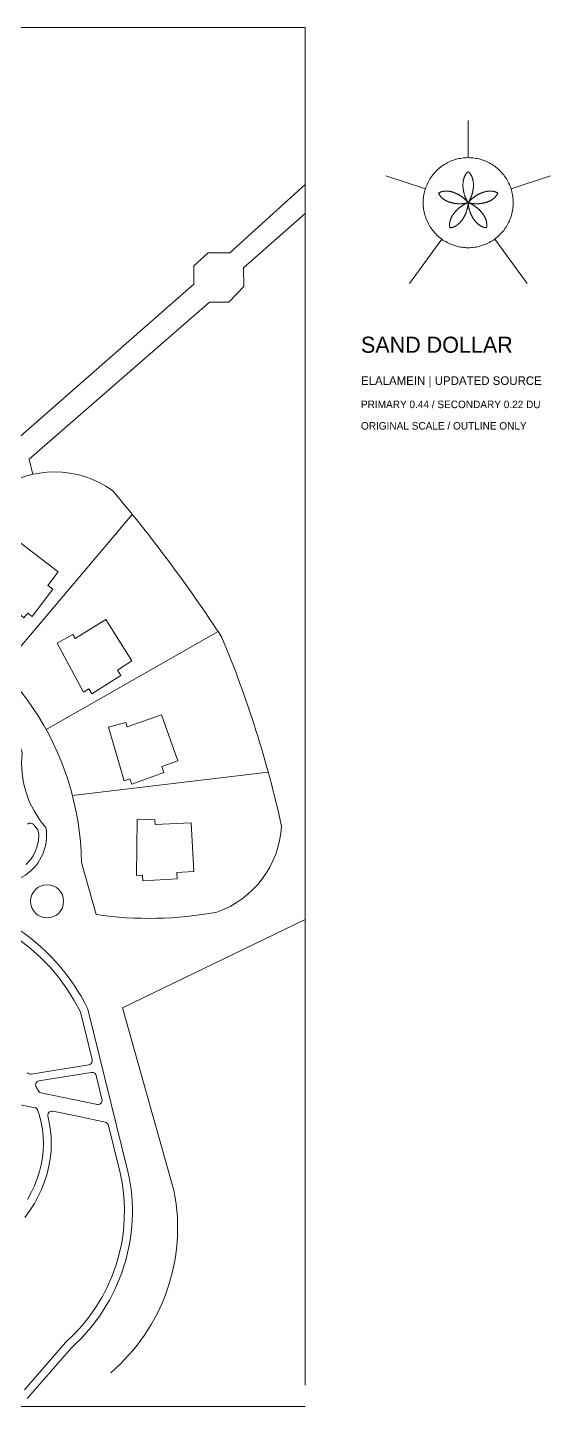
# Model space of a CAD drawing. Header units: inches. Extents: x 36 to 188, y -75 to 56.
# Drawn here: x 118.67 to 133.3, y -28.69 to 9.9 of the extents above; entities that cross this region are included whole.
import ezdxf

# ---------------------------------------------------------------- set-up
doc = ezdxf.new("R2010")
doc.units = ezdxf.units.IN
for name, color, linetype, lineweight in [('01_ORIGINAL_PLAN', 7, 'Continuous', 20), ('02_CONCEPT_CLOSED_AREAS', 7, 'Continuous', 15), ('03_CONCEPT_ICON', 7, 'Continuous', 15), ('04_TITLE', 7, 'Continuous', 15)]:
    doc.layers.add(name, color=color, linetype=linetype, lineweight=lineweight)

# ---------------------------------------------------------------- blocks, each defined once
blk = doc.blocks.new('05_SAND_DOLLAR')
at = {"layer": '01_ORIGINAL_PLAN'}
for p, q in [((36.248, 55.9), (71.442, 55.9)), ((71.442, 55.9), (71.442, 17.906)), ((71.442, 17.312), (36.248, 17.312))]:
    blk.add_line(p, q, dxfattribs=at)
for points in [[(63.257, 44.272), (68.329, 48.719), (68.329, 49.231), (68.73, 49.6), (69.33, 49.6), (71.442, 51.512), (71.442, 50.696), (69.711, 49.177), (69.725, 48.651), (69.304, 48.218), (68.761, 48.218), (63.72, 43.82), (63.817, 43.397)], [(66.604, 42.276), (62.941, 37.945)], [(69.006, 38.995), (64.196, 36.253)], [(70.407, 35.063), (64.93, 34.409)], [(65.18, 32.538), (65.591, 31.078)], [(71.442, 30.938), (66.326, 28.468)], [(66.326, 28.468), (67.775, 23.323)]]:
    blk.add_lwpolyline(points, dxfattribs=at)
for points in [[(60.29, 39.74, -0.089338), (62.813, 42.944, -0.322066), (66.051, 42.944, -0.030946), (69.111, 38.833, -0.044664), (70.78, 33.554, -0.301674), (68.967, 31.144, -0.082145), (65.591, 31.078)], [(60.29, 39.74, -0.300089), (65.18, 32.538)], [(59.998, 35.322), (60.235, 35.059), (61.831, 36.816), (61.933, 37.418, -0.214593), (63.522, 35.602, 0.212382), (64.188, 33.517, -0.642649), (62.166, 32.15, 0.132984), (51.615, 31.858, -0.471407), (50.913, 32.245)], [(53.65, 30.945, -0.14301), (60.243, 31.63, -0.286424), (65.36, 28.431), (66.481, 23.89, -0.272091), (64.9, 18.954), (63.661, 17.533)]]:
    blk.add_lwpolyline(points, format="xyb", dxfattribs=at)
for points in [[(62.827, 40.702), (63.445, 41.502), (64.534, 40.672), (64.241, 40.288), (64.384, 40.18), (63.804, 39.42), (63.677, 39.516), (63.571, 39.377), (62.394, 40.407), (62.722, 40.782)], [(65.006, 38.799), (65.865, 39.334), (66.595, 38.175), (66.187, 37.918), (66.283, 37.767), (65.474, 37.257), (65.389, 37.391), (65.242, 37.298), (64.498, 38.674), (64.936, 38.911)], [(66.464, 36.332), (67.417, 36.67), (67.882, 35.382), (67.428, 35.218), (67.489, 35.05), (66.59, 34.725), (66.536, 34.875), (66.372, 34.816), (65.94, 36.319), (66.419, 36.457)], [(67.244, 33.6), (68.254, 33.648), (68.327, 32.28), (67.845, 32.255), (67.855, 32.076), (66.9, 32.025), (66.892, 32.184), (66.717, 32.175), (66.739, 33.739), (67.237, 33.732)]]:
    blk.add_lwpolyline(points, close=True, dxfattribs=at)
blk.add_circle((64.22, 31.448), 0.463, dxfattribs=at)
blk.add_arc((62.535, 22.313), 5.337, 310.4718, 10.9016, dxfattribs=at)
at = {"layer": '02_CONCEPT_CLOSED_AREAS'}
for points in [[(63.672, 33.605), (63.699, 33.624), (63.73, 33.634), (63.762, 33.636), (63.794, 33.629), (63.823, 33.614), (63.846, 33.592), (63.962, 33.445), (63.975, 33.413), (63.985, 33.327), (63.976, 33.15), (63.944, 32.995), (63.898, 32.862), (63.827, 32.721), (63.736, 32.591), (63.627, 32.474)], [(63.459, 30.363), (63.757, 30.131), (64.039, 29.877), (64.303, 29.605), (64.549, 29.313), (64.775, 29.003), (64.981, 28.675), (65.152, 28.351), (65.482, 27.019), (65.485, 26.988), (65.481, 26.958), (65.476, 26.944), (65.461, 26.917), (65.44, 26.896), (65.414, 26.88), (65.384, 26.871), (63.774, 26.612), (63.744, 26.611), (63.715, 26.618), (63.688, 26.631), (63.666, 26.651)], [(63.125, 25.825), (63.887, 25.673), (63.902, 25.667), (63.928, 25.649), (63.949, 25.625), (63.956, 25.611), (64.008, 25.45), (64.055, 25.262), (64.091, 25.058), (64.111, 24.869), (64.118, 24.672), (64.111, 24.467), (64.09, 24.27), (64.055, 24.073), (64.008, 23.885), (63.946, 23.69), (63.867, 23.488), (63.777, 23.295), (63.673, 23.103)], [(63.602, 22.595), (63.74, 22.793), (63.864, 22.994), (63.973, 23.195), (64.07, 23.402), (64.151, 23.608), (64.22, 23.826), (64.272, 24.034), (64.308, 24.24), (64.331, 24.453), (64.338, 24.662), (64.331, 24.877), (64.309, 25.09), (64.272, 25.301), (64.238, 25.443), (64.239, 25.475), (64.248, 25.506), (64.256, 25.52), (64.277, 25.544), (64.289, 25.554), (64.318, 25.569), (64.349, 25.575), (64.381, 25.573), (65.067, 25.431), (65.845, 25.266), (65.873, 25.256), (65.886, 25.249), (65.909, 25.229), (65.926, 25.205), (65.936, 25.177), (66.265, 23.846), (66.327, 23.52), (66.367, 23.186), (66.384, 22.86), (66.38, 22.543), (66.355, 22.221), (66.307, 21.894), (66.241, 21.587), (66.153, 21.278), (66.042, 20.968), (65.914, 20.672), (65.767, 20.386), (65.605, 20.115), (65.42, 19.848), (65.211, 19.587), (64.989, 19.344), (64.734, 19.099), (63.584, 17.781)]]:
    blk.add_lwpolyline(points, dxfattribs=at)
blk.add_lwpolyline([(63.907, 26.264), (63.903, 26.279), (63.899, 26.309), (63.903, 26.339), (63.908, 26.353), (63.923, 26.38), (63.945, 26.402), (63.971, 26.417), (63.985, 26.422), (65.457, 26.66), (65.473, 26.662), (65.505, 26.658), (65.535, 26.646), (65.561, 26.626), (65.581, 26.601), (65.593, 26.571), (65.755, 25.911), (65.759, 25.879), (65.757, 25.863), (65.753, 25.847), (65.74, 25.818), (65.719, 25.793), (65.693, 25.775), (65.678, 25.769), (65.646, 25.763), (65.63, 25.763), (64.049, 26.09), (64.021, 26.1), (64.008, 26.107), (63.985, 26.126), (63.967, 26.15)], close=True, dxfattribs=at)
at = {"layer": '03_CONCEPT_ICON'}
for points in [[(76, 52.26), (76, 53.3)], [(77.26, 51), (77.259, 51.044), (77.257, 51.088), (77.253, 51.132), (77.248, 51.175), (77.241, 51.219), (77.232, 51.262), (77.223, 51.305), (77.211, 51.347), (77.198, 51.389), (77.184, 51.431), (77.168, 51.472), (77.151, 51.512), (77.132, 51.552), (77.113, 51.592), (77.091, 51.63), (77.069, 51.668), (77.045, 51.705), (77.019, 51.741), (76.993, 51.776), (76.965, 51.81), (76.936, 51.843), (76.906, 51.875), (76.875, 51.906), (76.843, 51.936), (76.81, 51.965), (76.776, 51.993), (76.741, 52.019), (76.705, 52.045), (76.668, 52.069), (76.63, 52.091), (76.592, 52.113), (76.552, 52.132), (76.512, 52.151), (76.472, 52.168), (76.431, 52.184), (76.389, 52.198), (76.347, 52.211), (76.305, 52.223), (76.262, 52.232), (76.219, 52.241), (76.175, 52.248), (76.132, 52.253), (76.088, 52.257), (76.044, 52.259), (76, 52.26), (75.956, 52.259), (75.912, 52.257), (75.868, 52.253), (75.825, 52.248), (75.781, 52.241), (75.738, 52.232), (75.695, 52.223), (75.653, 52.211), (75.611, 52.198), (75.569, 52.184), (75.528, 52.168), (75.488, 52.151), (75.448, 52.132), (75.408, 52.113), (75.37, 52.091), (75.332, 52.069), (75.295, 52.045), (75.259, 52.019), (75.224, 51.993), (75.19, 51.965), (75.157, 51.936), (75.125, 51.906), (75.094, 51.875), (75.064, 51.843), (75.035, 51.81), (75.007, 51.776), (74.981, 51.741), (74.955, 51.705), (74.931, 51.668), (74.909, 51.63), (74.887, 51.592), (74.868, 51.552), (74.849, 51.512), (74.832, 51.472), (74.816, 51.431), (74.802, 51.389), (74.789, 51.347), (74.777, 51.305), (74.768, 51.262), (74.759, 51.219), (74.752, 51.175), (74.747, 51.132), (74.743, 51.088), (74.741, 51.044), (74.74, 51), (74.741, 50.956), (74.743, 50.912), (74.747, 50.868), (74.752, 50.825), (74.759, 50.781), (74.768, 50.738), (74.777, 50.695), (74.789, 50.653), (74.802, 50.611), (74.816, 50.569), (74.832, 50.528), (74.849, 50.488), (74.868, 50.448), (74.887, 50.408), (74.909, 50.37), (74.931, 50.332), (74.955, 50.295), (74.981, 50.259), (75.007, 50.224), (75.035, 50.19), (75.064, 50.157), (75.094, 50.125), (75.125, 50.094), (75.157, 50.064), (75.19, 50.035), (75.224, 50.007), (75.259, 49.981), (75.295, 49.955), (75.332, 49.931), (75.37, 49.909), (75.408, 49.887), (75.448, 49.868), (75.488, 49.849), (75.528, 49.832), (75.569, 49.816), (75.611, 49.802), (75.653, 49.789), (75.695, 49.777), (75.738, 49.768), (75.781, 49.759), (75.825, 49.752), (75.868, 49.747), (75.912, 49.743), (75.956, 49.741), (76, 49.74), (76.044, 49.741), (76.088, 49.743), (76.132, 49.747), (76.175, 49.752), (76.219, 49.759), (76.262, 49.768), (76.305, 49.777), (76.347, 49.789), (76.389, 49.802), (76.431, 49.816), (76.472, 49.832), (76.512, 49.849), (76.552, 49.868), (76.592, 49.887), (76.63, 49.909), (76.668, 49.931), (76.705, 49.955), (76.741, 49.981), (76.776, 50.007), (76.81, 50.035), (76.843, 50.064), (76.875, 50.094), (76.906, 50.125), (76.936, 50.157), (76.965, 50.19), (76.993, 50.224), (77.019, 50.259), (77.045, 50.295), (77.069, 50.332), (77.091, 50.37), (77.113, 50.408), (77.132, 50.448), (77.151, 50.488), (77.168, 50.528), (77.184, 50.569), (77.198, 50.611), (77.211, 50.653), (77.223, 50.695), (77.232, 50.738), (77.241, 50.781), (77.248, 50.825), (77.253, 50.868), (77.257, 50.912), (77.259, 50.956), (77.26, 51)], [(74.802, 51.389), (73.7, 51.747)], [(76, 51), (75.994, 51.009), (75.988, 51.019), (75.983, 51.028), (75.977, 51.037), (75.972, 51.047), (75.967, 51.056), (75.961, 51.066), (75.956, 51.076), (75.951, 51.085), (75.947, 51.095), (75.942, 51.105), (75.937, 51.114), (75.933, 51.124), (75.929, 51.134), (75.924, 51.144), (75.92, 51.154), (75.916, 51.164), (75.913, 51.174), (75.909, 51.184), (75.905, 51.194), (75.902, 51.204), (75.898, 51.214), (75.895, 51.224), (75.892, 51.234), (75.889, 51.244), (75.886, 51.254), (75.883, 51.265), (75.881, 51.275), (75.878, 51.285), (75.876, 51.295), (75.874, 51.305), (75.871, 51.315), (75.869, 51.325), (75.867, 51.335), (75.866, 51.346), (75.864, 51.356), (75.862, 51.366), (75.861, 51.376), (75.86, 51.386), (75.858, 51.396), (75.857, 51.406), (75.856, 51.416), (75.856, 51.426), (75.855, 51.436), (75.854, 51.445), (75.854, 51.455), (75.853, 51.465), (75.853, 51.475), (75.853, 51.484), (75.853, 51.494), (75.853, 51.504), (75.853, 51.513), (75.854, 51.523), (75.854, 51.532), (75.855, 51.542), (75.856, 51.551), (75.856, 51.56), (75.857, 51.57), (75.858, 51.579), (75.86, 51.588), (75.861, 51.597), (75.862, 51.606), (75.864, 51.615), (75.866, 51.624), (75.867, 51.632), (75.869, 51.641), (75.871, 51.65), (75.874, 51.658), (75.876, 51.667), (75.878, 51.675), (75.881, 51.683), (75.883, 51.691), (75.886, 51.699), (75.889, 51.707), (75.892, 51.715), (75.895, 51.723), (75.898, 51.73), (75.902, 51.738), (75.905, 51.745), (75.909, 51.753), (75.913, 51.76), (75.916, 51.767), (75.92, 51.774), (75.924, 51.781), (75.929, 51.788), (75.933, 51.794), (75.937, 51.801), (75.942, 51.807), (75.947, 51.813), (75.951, 51.819), (75.956, 51.825), (75.961, 51.831), (75.967, 51.837), (75.972, 51.842), (75.977, 51.848), (75.983, 51.853), (75.988, 51.858), (75.994, 51.863), (76, 51.868), (76.006, 51.863), (76.012, 51.858), (76.017, 51.853), (76.023, 51.848), (76.028, 51.842), (76.033, 51.837), (76.039, 51.831), (76.044, 51.825), (76.049, 51.819), (76.053, 51.813), (76.058, 51.807), (76.063, 51.801), (76.067, 51.794), (76.071, 51.788), (76.076, 51.781), (76.08, 51.774), (76.084, 51.767), (76.087, 51.76), (76.091, 51.753), (76.095, 51.745), (76.098, 51.738), (76.102, 51.73), (76.105, 51.723), (76.108, 51.715), (76.111, 51.707), (76.114, 51.699), (76.117, 51.691), (76.119, 51.683), (76.122, 51.675), (76.124, 51.667), (76.126, 51.658), (76.129, 51.65), (76.131, 51.641), (76.133, 51.632), (76.134, 51.624), (76.136, 51.615), (76.138, 51.606), (76.139, 51.597), (76.14, 51.588), (76.142, 51.579), (76.143, 51.57), (76.144, 51.56), (76.144, 51.551), (76.145, 51.542), (76.146, 51.532), (76.146, 51.523), (76.147, 51.513), (76.147, 51.504), (76.147, 51.494), (76.147, 51.484), (76.147, 51.475), (76.147, 51.465), (76.146, 51.455), (76.146, 51.445), (76.145, 51.436), (76.144, 51.426), (76.144, 51.416), (76.143, 51.406), (76.142, 51.396), (76.14, 51.386), (76.139, 51.376), (76.138, 51.366), (76.136, 51.356), (76.134, 51.346), (76.133, 51.335), (76.131, 51.325), (76.129, 51.315), (76.126, 51.305), (76.124, 51.295), (76.122, 51.285), (76.119, 51.275), (76.117, 51.265), (76.114, 51.254), (76.111, 51.244), (76.108, 51.234), (76.105, 51.224), (76.102, 51.214), (76.098, 51.204), (76.095, 51.194), (76.091, 51.184), (76.087, 51.174), (76.084, 51.164), (76.08, 51.154), (76.076, 51.144), (76.071, 51.134), (76.067, 51.124), (76.063, 51.114), (76.058, 51.105), (76.053, 51.095), (76.049, 51.085), (76.044, 51.076), (76.039, 51.066), (76.033, 51.056), (76.028, 51.047), (76.023, 51.037), (76.017, 51.028), (76.012, 51.019), (76.006, 51.009), (76, 51)], [(77.198, 51.389), (78.3, 51.747)], [(76, 51), (75.989, 50.997), (75.979, 50.995), (75.968, 50.992), (75.957, 50.99), (75.947, 50.988), (75.936, 50.986), (75.925, 50.984), (75.915, 50.982), (75.904, 50.98), (75.893, 50.979), (75.883, 50.977), (75.872, 50.976), (75.861, 50.975), (75.85, 50.974), (75.84, 50.973), (75.829, 50.972), (75.818, 50.971), (75.808, 50.971), (75.797, 50.97), (75.786, 50.97), (75.776, 50.97), (75.765, 50.969), (75.754, 50.97), (75.744, 50.97), (75.733, 50.97), (75.723, 50.97), (75.712, 50.971), (75.702, 50.971), (75.691, 50.972), (75.681, 50.973), (75.671, 50.974), (75.66, 50.975), (75.65, 50.976), (75.64, 50.978), (75.63, 50.979), (75.62, 50.98), (75.61, 50.982), (75.6, 50.984), (75.59, 50.986), (75.58, 50.988), (75.57, 50.99), (75.56, 50.992), (75.551, 50.994), (75.541, 50.997), (75.531, 50.999), (75.522, 51.002), (75.512, 51.004), (75.503, 51.007), (75.494, 51.01), (75.485, 51.013), (75.475, 51.016), (75.466, 51.019), (75.458, 51.022), (75.449, 51.026), (75.44, 51.029), (75.431, 51.033), (75.423, 51.037), (75.414, 51.04), (75.406, 51.044), (75.397, 51.048), (75.389, 51.052), (75.381, 51.056), (75.373, 51.061), (75.365, 51.065), (75.358, 51.069), (75.35, 51.074), (75.342, 51.078), (75.335, 51.083), (75.328, 51.088), (75.321, 51.093), (75.313, 51.098), (75.307, 51.103), (75.3, 51.108), (75.293, 51.113), (75.287, 51.118), (75.28, 51.124), (75.274, 51.129), (75.268, 51.135), (75.262, 51.14), (75.256, 51.146), (75.25, 51.152), (75.245, 51.157), (75.239, 51.163), (75.234, 51.169), (75.229, 51.175), (75.224, 51.182), (75.219, 51.188), (75.214, 51.194), (75.21, 51.201), (75.206, 51.207), (75.202, 51.214), (75.198, 51.22), (75.194, 51.227), (75.19, 51.234), (75.187, 51.24), (75.183, 51.247), (75.18, 51.254), (75.177, 51.261), (75.174, 51.268), (75.181, 51.272), (75.187, 51.276), (75.194, 51.28), (75.201, 51.284), (75.207, 51.287), (75.214, 51.29), (75.221, 51.294), (75.229, 51.297), (75.236, 51.299), (75.243, 51.302), (75.25, 51.305), (75.258, 51.307), (75.265, 51.309), (75.273, 51.311), (75.281, 51.313), (75.288, 51.315), (75.296, 51.317), (75.304, 51.318), (75.312, 51.319), (75.32, 51.32), (75.328, 51.322), (75.337, 51.322), (75.345, 51.323), (75.353, 51.324), (75.362, 51.324), (75.37, 51.324), (75.379, 51.325), (75.387, 51.325), (75.396, 51.324), (75.404, 51.324), (75.413, 51.324), (75.422, 51.323), (75.431, 51.322), (75.44, 51.322), (75.448, 51.321), (75.457, 51.319), (75.466, 51.318), (75.475, 51.317), (75.484, 51.315), (75.493, 51.314), (75.502, 51.312), (75.511, 51.31), (75.521, 51.308), (75.53, 51.305), (75.539, 51.303), (75.548, 51.301), (75.557, 51.298), (75.566, 51.295), (75.575, 51.292), (75.585, 51.29), (75.594, 51.286), (75.603, 51.283), (75.612, 51.28), (75.621, 51.276), (75.631, 51.273), (75.64, 51.269), (75.649, 51.265), (75.658, 51.261), (75.667, 51.257), (75.676, 51.253), (75.686, 51.248), (75.695, 51.244), (75.704, 51.239), (75.713, 51.235), (75.722, 51.23), (75.731, 51.225), (75.74, 51.22), (75.749, 51.215), (75.758, 51.209), (75.767, 51.204), (75.776, 51.198), (75.784, 51.193), (75.793, 51.187), (75.802, 51.181), (75.811, 51.175), (75.819, 51.169), (75.828, 51.163), (75.836, 51.156), (75.845, 51.15), (75.853, 51.144), (75.862, 51.137), (75.87, 51.13), (75.878, 51.123), (75.886, 51.116), (75.894, 51.109), (75.903, 51.102), (75.911, 51.095), (75.918, 51.088), (75.926, 51.08), (75.934, 51.073), (75.942, 51.065), (75.949, 51.057), (75.957, 51.049), (75.964, 51.041), (75.972, 51.033), (75.979, 51.025), (75.986, 51.017), (75.993, 51.008), (76, 51)], [(76, 51), (76.007, 51.008), (76.014, 51.017), (76.021, 51.025), (76.028, 51.033), (76.036, 51.041), (76.043, 51.049), (76.051, 51.057), (76.058, 51.065), (76.066, 51.073), (76.074, 51.08), (76.082, 51.088), (76.089, 51.095), (76.097, 51.102), (76.106, 51.109), (76.114, 51.116), (76.122, 51.123), (76.13, 51.13), (76.138, 51.137), (76.147, 51.144), (76.155, 51.15), (76.164, 51.156), (76.172, 51.163), (76.181, 51.169), (76.189, 51.175), (76.198, 51.181), (76.207, 51.187), (76.216, 51.193), (76.224, 51.198), (76.233, 51.204), (76.242, 51.209), (76.251, 51.215), (76.26, 51.22), (76.269, 51.225), (76.278, 51.23), (76.287, 51.235), (76.296, 51.239), (76.305, 51.244), (76.314, 51.248), (76.324, 51.253), (76.333, 51.257), (76.342, 51.261), (76.351, 51.265), (76.36, 51.269), (76.369, 51.273), (76.379, 51.276), (76.388, 51.28), (76.397, 51.283), (76.406, 51.286), (76.415, 51.29), (76.425, 51.292), (76.434, 51.295), (76.443, 51.298), (76.452, 51.301), (76.461, 51.303), (76.47, 51.305), (76.479, 51.308), (76.489, 51.31), (76.498, 51.312), (76.507, 51.314), (76.516, 51.315), (76.525, 51.317), (76.534, 51.318), (76.543, 51.319), (76.552, 51.321), (76.56, 51.322), (76.569, 51.322), (76.578, 51.323), (76.587, 51.324), (76.596, 51.324), (76.604, 51.324), (76.613, 51.325), (76.621, 51.325), (76.63, 51.324), (76.638, 51.324), (76.647, 51.324), (76.655, 51.323), (76.663, 51.322), (76.672, 51.322), (76.68, 51.32), (76.688, 51.319), (76.696, 51.318), (76.704, 51.317), (76.712, 51.315), (76.719, 51.313), (76.727, 51.311), (76.735, 51.309), (76.742, 51.307), (76.75, 51.305), (76.757, 51.302), (76.764, 51.299), (76.771, 51.297), (76.779, 51.294), (76.786, 51.29), (76.793, 51.287), (76.799, 51.284), (76.806, 51.28), (76.813, 51.276), (76.819, 51.272), (76.826, 51.268), (76.823, 51.261), (76.82, 51.254), (76.817, 51.247), (76.813, 51.24), (76.81, 51.234), (76.806, 51.227), (76.802, 51.22), (76.798, 51.214), (76.794, 51.207), (76.79, 51.201), (76.786, 51.194), (76.781, 51.188), (76.776, 51.182), (76.771, 51.175), (76.766, 51.169), (76.761, 51.163), (76.755, 51.157), (76.75, 51.152), (76.744, 51.146), (76.738, 51.14), (76.732, 51.135), (76.726, 51.129), (76.72, 51.124), (76.713, 51.118), (76.707, 51.113), (76.7, 51.108), (76.693, 51.103), (76.687, 51.098), (76.679, 51.093), (76.672, 51.088), (76.665, 51.083), (76.658, 51.078), (76.65, 51.074), (76.642, 51.069), (76.635, 51.065), (76.627, 51.061), (76.619, 51.056), (76.611, 51.052), (76.603, 51.048), (76.594, 51.044), (76.586, 51.04), (76.577, 51.037), (76.569, 51.033), (76.56, 51.029), (76.551, 51.026), (76.542, 51.022), (76.534, 51.019), (76.525, 51.016), (76.515, 51.013), (76.506, 51.01), (76.497, 51.007), (76.488, 51.004), (76.478, 51.002), (76.469, 50.999), (76.459, 50.997), (76.449, 50.994), (76.44, 50.992), (76.43, 50.99), (76.42, 50.988), (76.41, 50.986), (76.4, 50.984), (76.39, 50.982), (76.38, 50.98), (76.37, 50.979), (76.36, 50.978), (76.35, 50.976), (76.34, 50.975), (76.329, 50.974), (76.319, 50.973), (76.309, 50.972), (76.298, 50.971), (76.288, 50.971), (76.277, 50.97), (76.267, 50.97), (76.256, 50.97), (76.246, 50.97), (76.235, 50.969), (76.224, 50.97), (76.214, 50.97), (76.203, 50.97), (76.192, 50.971), (76.182, 50.971), (76.171, 50.972), (76.16, 50.973), (76.15, 50.974), (76.139, 50.975), (76.128, 50.976), (76.117, 50.977), (76.107, 50.979), (76.096, 50.98), (76.085, 50.982), (76.075, 50.984), (76.064, 50.986), (76.053, 50.988), (76.043, 50.99), (76.032, 50.992), (76.021, 50.995), (76.011, 50.997), (76, 51)], [(76, 51), (75.999, 50.989), (75.999, 50.978), (75.998, 50.967), (75.997, 50.956), (75.995, 50.946), (75.994, 50.935), (75.993, 50.924), (75.991, 50.913), (75.989, 50.903), (75.987, 50.892), (75.985, 50.881), (75.983, 50.871), (75.981, 50.86), (75.979, 50.85), (75.976, 50.839), (75.974, 50.829), (75.971, 50.818), (75.969, 50.808), (75.966, 50.798), (75.963, 50.787), (75.96, 50.777), (75.956, 50.767), (75.953, 50.757), (75.95, 50.747), (75.946, 50.737), (75.943, 50.727), (75.939, 50.717), (75.935, 50.708), (75.931, 50.698), (75.927, 50.688), (75.923, 50.679), (75.919, 50.669), (75.914, 50.66), (75.91, 50.651), (75.906, 50.641), (75.901, 50.632), (75.896, 50.623), (75.892, 50.614), (75.887, 50.605), (75.882, 50.597), (75.877, 50.588), (75.872, 50.579), (75.867, 50.571), (75.861, 50.562), (75.856, 50.554), (75.851, 50.546), (75.845, 50.538), (75.84, 50.53), (75.834, 50.522), (75.828, 50.514), (75.823, 50.506), (75.817, 50.499), (75.811, 50.491), (75.805, 50.484), (75.799, 50.476), (75.793, 50.469), (75.787, 50.462), (75.781, 50.455), (75.774, 50.449), (75.768, 50.442), (75.762, 50.435), (75.755, 50.429), (75.749, 50.423), (75.742, 50.416), (75.736, 50.41), (75.729, 50.405), (75.722, 50.399), (75.715, 50.393), (75.709, 50.388), (75.702, 50.382), (75.695, 50.377), (75.688, 50.372), (75.681, 50.367), (75.674, 50.363), (75.667, 50.358), (75.66, 50.354), (75.653, 50.349), (75.646, 50.345), (75.639, 50.341), (75.631, 50.337), (75.624, 50.334), (75.617, 50.33), (75.609, 50.327), (75.602, 50.324), (75.595, 50.321), (75.587, 50.318), (75.58, 50.315), (75.573, 50.313), (75.565, 50.311), (75.558, 50.309), (75.55, 50.307), (75.543, 50.305), (75.535, 50.303), (75.528, 50.302), (75.52, 50.301), (75.513, 50.3), (75.505, 50.299), (75.497, 50.298), (75.49, 50.298), (75.488, 50.305), (75.486, 50.313), (75.485, 50.32), (75.483, 50.327), (75.482, 50.335), (75.481, 50.343), (75.48, 50.35), (75.48, 50.358), (75.479, 50.366), (75.479, 50.373), (75.479, 50.381), (75.479, 50.389), (75.479, 50.397), (75.479, 50.405), (75.48, 50.413), (75.481, 50.421), (75.481, 50.429), (75.483, 50.437), (75.484, 50.445), (75.485, 50.453), (75.487, 50.461), (75.488, 50.469), (75.49, 50.477), (75.492, 50.485), (75.495, 50.493), (75.497, 50.501), (75.499, 50.509), (75.502, 50.517), (75.505, 50.526), (75.508, 50.534), (75.511, 50.542), (75.514, 50.55), (75.517, 50.558), (75.521, 50.566), (75.525, 50.574), (75.529, 50.583), (75.533, 50.591), (75.537, 50.599), (75.541, 50.607), (75.545, 50.615), (75.55, 50.623), (75.554, 50.631), (75.559, 50.639), (75.564, 50.647), (75.569, 50.655), (75.574, 50.663), (75.58, 50.671), (75.585, 50.679), (75.591, 50.687), (75.596, 50.694), (75.602, 50.702), (75.608, 50.71), (75.614, 50.718), (75.62, 50.725), (75.627, 50.733), (75.633, 50.741), (75.639, 50.748), (75.646, 50.756), (75.653, 50.763), (75.66, 50.77), (75.667, 50.778), (75.674, 50.785), (75.681, 50.792), (75.688, 50.799), (75.696, 50.807), (75.703, 50.814), (75.711, 50.821), (75.718, 50.828), (75.726, 50.834), (75.734, 50.841), (75.742, 50.848), (75.75, 50.854), (75.758, 50.861), (75.767, 50.868), (75.775, 50.874), (75.783, 50.88), (75.792, 50.887), (75.801, 50.893), (75.809, 50.899), (75.818, 50.905), (75.827, 50.911), (75.836, 50.917), (75.845, 50.922), (75.854, 50.928), (75.863, 50.933), (75.873, 50.939), (75.882, 50.944), (75.892, 50.949), (75.901, 50.955), (75.911, 50.96), (75.92, 50.965), (75.93, 50.969), (75.94, 50.974), (75.95, 50.979), (75.96, 50.983), (75.97, 50.988), (75.98, 50.992), (75.99, 50.996), (76, 51)], [(76, 51), (76.01, 50.996), (76.02, 50.992), (76.03, 50.988), (76.04, 50.983), (76.05, 50.979), (76.06, 50.974), (76.07, 50.969), (76.08, 50.965), (76.089, 50.96), (76.099, 50.955), (76.108, 50.949), (76.118, 50.944), (76.127, 50.939), (76.137, 50.933), (76.146, 50.928), (76.155, 50.922), (76.164, 50.917), (76.173, 50.911), (76.182, 50.905), (76.191, 50.899), (76.199, 50.893), (76.208, 50.887), (76.217, 50.88), (76.225, 50.874), (76.233, 50.868), (76.242, 50.861), (76.25, 50.854), (76.258, 50.848), (76.266, 50.841), (76.274, 50.834), (76.282, 50.828), (76.289, 50.821), (76.297, 50.814), (76.304, 50.807), (76.312, 50.799), (76.319, 50.792), (76.326, 50.785), (76.333, 50.778), (76.34, 50.77), (76.347, 50.763), (76.354, 50.756), (76.361, 50.748), (76.367, 50.741), (76.373, 50.733), (76.38, 50.725), (76.386, 50.718), (76.392, 50.71), (76.398, 50.702), (76.404, 50.694), (76.409, 50.687), (76.415, 50.679), (76.42, 50.671), (76.426, 50.663), (76.431, 50.655), (76.436, 50.647), (76.441, 50.639), (76.446, 50.631), (76.45, 50.623), (76.455, 50.615), (76.459, 50.607), (76.463, 50.599), (76.467, 50.591), (76.471, 50.583), (76.475, 50.574), (76.479, 50.566), (76.483, 50.558), (76.486, 50.55), (76.489, 50.542), (76.492, 50.534), (76.495, 50.526), (76.498, 50.517), (76.501, 50.509), (76.503, 50.501), (76.505, 50.493), (76.508, 50.485), (76.51, 50.477), (76.512, 50.469), (76.513, 50.461), (76.515, 50.453), (76.516, 50.445), (76.517, 50.437), (76.519, 50.429), (76.519, 50.421), (76.52, 50.413), (76.521, 50.405), (76.521, 50.397), (76.521, 50.389), (76.521, 50.381), (76.521, 50.373), (76.521, 50.366), (76.52, 50.358), (76.52, 50.35), (76.519, 50.343), (76.518, 50.335), (76.517, 50.327), (76.515, 50.32), (76.514, 50.313), (76.512, 50.305), (76.51, 50.298), (76.503, 50.298), (76.495, 50.299), (76.487, 50.3), (76.48, 50.301), (76.472, 50.302), (76.465, 50.303), (76.457, 50.305), (76.45, 50.307), (76.442, 50.309), (76.435, 50.311), (76.427, 50.313), (76.42, 50.315), (76.413, 50.318), (76.405, 50.321), (76.398, 50.324), (76.391, 50.327), (76.383, 50.33), (76.376, 50.334), (76.369, 50.337), (76.361, 50.341), (76.354, 50.345), (76.347, 50.349), (76.34, 50.354), (76.333, 50.358), (76.326, 50.363), (76.319, 50.367), (76.312, 50.372), (76.305, 50.377), (76.298, 50.382), (76.291, 50.388), (76.285, 50.393), (76.278, 50.399), (76.271, 50.405), (76.264, 50.41), (76.258, 50.416), (76.251, 50.423), (76.245, 50.429), (76.238, 50.435), (76.232, 50.442), (76.226, 50.449), (76.219, 50.455), (76.213, 50.462), (76.207, 50.469), (76.201, 50.476), (76.195, 50.484), (76.189, 50.491), (76.183, 50.499), (76.177, 50.506), (76.172, 50.514), (76.166, 50.522), (76.16, 50.53), (76.155, 50.538), (76.149, 50.546), (76.144, 50.554), (76.139, 50.562), (76.133, 50.571), (76.128, 50.579), (76.123, 50.588), (76.118, 50.597), (76.113, 50.605), (76.108, 50.614), (76.104, 50.623), (76.099, 50.632), (76.094, 50.641), (76.09, 50.651), (76.086, 50.66), (76.081, 50.669), (76.077, 50.679), (76.073, 50.688), (76.069, 50.698), (76.065, 50.708), (76.061, 50.717), (76.057, 50.727), (76.054, 50.737), (76.05, 50.747), (76.047, 50.757), (76.044, 50.767), (76.04, 50.777), (76.037, 50.787), (76.034, 50.798), (76.031, 50.808), (76.029, 50.818), (76.026, 50.829), (76.024, 50.839), (76.021, 50.85), (76.019, 50.86), (76.017, 50.871), (76.015, 50.881), (76.013, 50.892), (76.011, 50.903), (76.009, 50.913), (76.007, 50.924), (76.006, 50.935), (76.005, 50.946), (76.003, 50.956), (76.002, 50.967), (76.001, 50.978), (76.001, 50.989), (76, 51)], [(75.259, 49.981), (74.354, 48.735)], [(76.741, 49.981), (77.646, 48.735)]]:
    blk.add_lwpolyline(points, dxfattribs=at)
at = {"layer": '04_TITLE'}
for s, height, p in [('SAND DOLLAR', 0.45, (73, 46.8)), ('ELALAMEIN | UPDATED SOURCE', 0.24, (73, 45.9)), ('PRIMARY 0.44 / SECONDARY 0.22 DU', 0.21, (73, 45.25)), ('ORIGINAL SCALE / OUTLINE ONLY', 0.21, (73, 44.65))]:
    blk.add_text(s, height=height, dxfattribs=at).set_placement(p)

msp = doc.modelspace()

# ---------------------------------------------------------------- block references
msp.add_blockref('05_SAND_DOLLAR', (55, -46))

doc.saveas('drawing.dxf')
